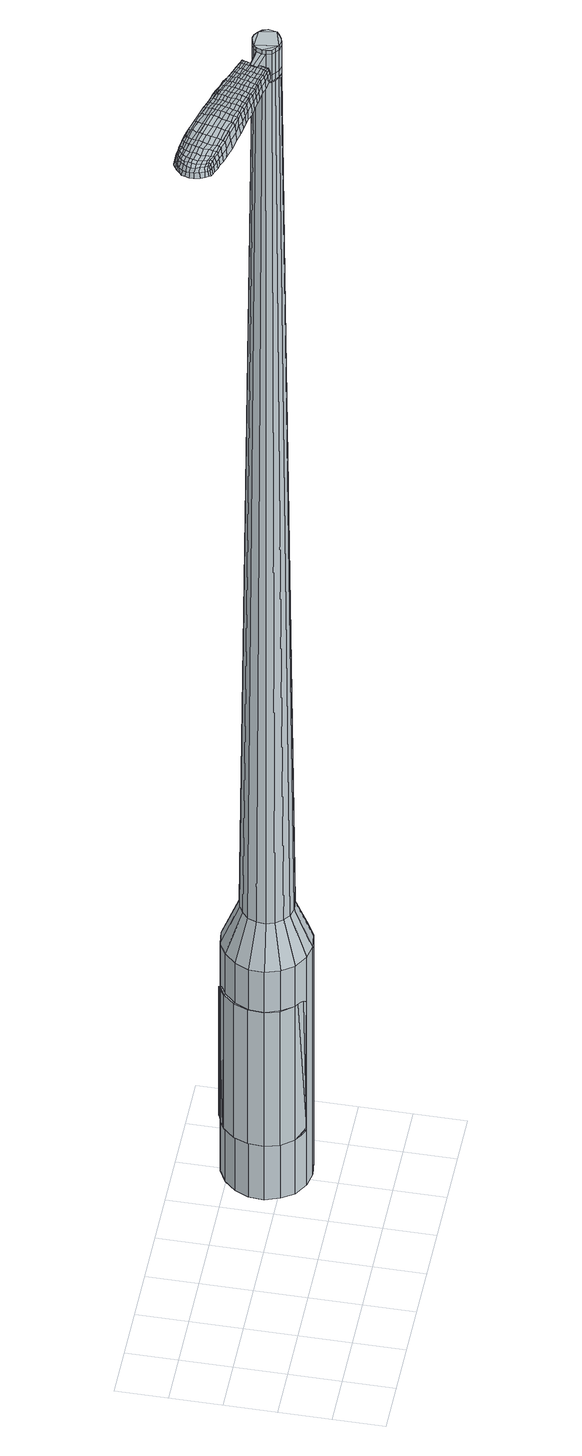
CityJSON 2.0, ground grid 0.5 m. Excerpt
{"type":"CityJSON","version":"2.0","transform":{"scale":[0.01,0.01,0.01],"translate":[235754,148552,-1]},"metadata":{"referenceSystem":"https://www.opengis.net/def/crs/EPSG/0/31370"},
"CityObjects":{
"object1":{"type":"GenericCityObject","attributes":{"cluster":127,"mean_distance_to_centroid":0.242,"new_centroid_x":235756.61,"new_centroid_y":148553.19,"mean_distance_to_camera":7.47,"H1":25.62,"H2":24.63,"Z_final":111.04,"cluster2":-1,"proj_x":235757.54,"proj_y":148549.09,"id_line":62573,"bearing_l":77.19,"distance":4.2,"orientation":"left","G_obj":167.19},"geometry":[{"type":"MultiSurface","lod":"2","boundaries":[[[0,1,2,3]],[[1,4,5,2]],[[4,6,7,5]],[[6,8,9,7]],[[8,10,11,9]],[[10,12,13,11]],[[12,14,15,13]],[[14,16,17,15]],[[16,18,19,17]],[[18,20,21,19]],[[20,22,23,21]],[[22,24,25,23]],[[24,26,27,25]],[[26,28,29,27]],[[28,30,31,29]],[[30,32,33,31]],[[32,34,35,33]],[[34,0,3,35]],[[36,37,38,39]],[[38,40,41,42]],[[41,43,42]],[[42,44,45,46]],[[45,47,46]],[[46,48,49,50]],[[49,51,50]],[[42,46,50,38]],[[50,52,39,38]],[[53,36,39]],[[2,5,7,35]],[[7,9,11,15]],[[11,13,15]],[[15,17,19,23]],[[19,21,23]],[[23,25,27,31]],[[27,29,31]],[[15,23,31,7]],[[31,33,35,7]],[[3,2,35]],[[1,0,54,55]],[[0,34,56,54]],[[34,32,57,56]],[[32,30,58,57]],[[30,28,59,58]],[[28,26,60,59]],[[26,24,61,60]],[[24,22,62,61]],[[22,20,63,62]],[[20,18,64,63]],[[18,16,65,64]],[[16,14,66,65]],[[14,12,67,66]],[[12,10,68,67]],[[10,8,69,68]],[[8,6,70,69]],[[6,4,71,70]],[[4,1,55,71]],[[55,54,72,73]],[[54,56,74,72]],[[56,57,75,74]],[[57,58,76,75]],[[58,59,77,76]],[[59,60,78,77]],[[60,61,79,78]],[[61,62,80,79]],[[62,63,81,80]],[[63,64,82,81]],[[64,65,83,82]],[[65,66,84,83]],[[66,67,85,84]],[[67,68,86,85]],[[68,69,87,86]],[[69,70,88,87]],[[70,71,89,88]],[[71,55,73,89]],[[90,91,92,93]],[[74,94,91,90]],[[95,96,94,74]],[[76,97,96,95]],[[98,99,97,76]],[[100,101,99,98]],[[79,102,101,100]],[[80,103,102,79]],[[104,105,103,80]],[[106,107,105,104]],[[108,109,107,106]],[[110,111,109,108]],[[85,112,111,110]],[[113,114,112,85]],[[115,116,114,113]],[[88,117,116,115]],[[89,118,117,88]],[[93,92,118,89]],[[119,120,121,122]],[[123,119,122,124]],[[125,123,124,126]],[[127,125,126,128]],[[129,127,128,130]],[[131,129,130,132]],[[133,131,132,134]],[[135,133,134,136]],[[137,135,136,138]],[[139,137,138,140]],[[141,139,140,142]],[[143,141,142,144]],[[145,143,144,146]],[[147,145,146,148]],[[149,147,148,150]],[[151,149,150,152]],[[73,72,90,93]],[[72,74,90]],[[75,95,74]],[[75,76,95]],[[77,98,76]],[[77,78,100,98]],[[78,79,100]],[[81,104,80]],[[81,82,106,104]],[[82,83,108,106]],[[83,84,110,108]],[[84,85,110]],[[86,113,85]],[[86,87,115,113]],[[87,88,115]],[[73,93,89]],[[153,154,92,91]],[[154,118,92]],[[155,116,117]],[[155,156,114,116]],[[156,112,114]],[[157,111,112]],[[157,158,109,111]],[[158,159,107,109]],[[159,160,105,107]],[[160,103,105]],[[161,101,102]],[[161,162,99,101]],[[162,97,99]],[[163,96,97]],[[163,94,96]],[[153,91,94]],[[39,52,151,164]],[[154,153,165,152]],[[53,39,164,120]],[[153,94,121,165]],[[36,53,120,119]],[[94,163,122,121]],[[37,36,119,123]],[[163,97,124,122]],[[38,37,123,125]],[[97,162,126,124]],[[40,38,125,127]],[[162,161,128,126]],[[41,40,127,129]],[[161,102,130,128]],[[43,41,129,131]],[[102,103,132,130]],[[42,43,131,133]],[[103,160,134,132]],[[44,42,133,135]],[[160,159,136,134]],[[45,44,135,137]],[[159,158,138,136]],[[47,45,137,139]],[[158,157,140,138]],[[46,47,139,141]],[[157,112,142,140]],[[48,46,141,143]],[[112,156,144,142]],[[49,48,143,145]],[[156,155,146,144]],[[51,49,145,147]],[[155,117,148,146]],[[50,51,147,149]],[[117,118,150,148]],[[52,50,149,151]],[[118,154,152,150]],[[151,152,166,167]],[[152,165,168,166]],[[165,121,169,168]],[[121,120,170,169]],[[120,164,171,170]],[[164,151,167,171]],[[172,173,174,175]],[[176,172,175,177]],[[172,176,178,179]],[[173,172,179,180]],[[181,182,183,184]],[[185,181,184,186]],[[181,185,187,188]],[[182,181,188,189]],[[190,191,192,193]],[[194,190,193,195]],[[190,194,196,197]],[[191,190,197,198]],[[199,200,201,202]],[[203,199,202,204]],[[199,203,205,206]],[[200,199,206,207]],[[208,209,210,211]],[[212,208,211,213]],[[208,212,214,215]],[[209,208,215,216]],[[217,218,219,220]],[[221,217,220,222]],[[217,221,223,224]],[[218,217,224,225]],[[226,227,228,229]],[[218,226,229,219]],[[226,218,225,230]],[[227,226,230,231]],[[232,233,234,235]],[[227,232,235,228]],[[232,227,231,236]],[[233,232,236,237]],[[238,176,177,239]],[[233,238,239,234]],[[238,233,237,240]],[[176,238,240,178]],[[241,242,243,244]],[[245,241,244,246]],[[241,245,247,248]],[[242,241,248,249]],[[250,251,252,253]],[[242,250,253,243]],[[250,242,249,254]],[[251,250,254,255]],[[256,257,258,259]],[[251,256,259,252]],[[256,251,255,260]],[[257,256,260,261]],[[262,263,264,265]],[[257,262,265,258]],[[262,257,261,266]],[[263,262,266,267]],[[268,173,180,269]],[[263,268,269,264]],[[268,263,267,270]],[[173,268,270,174]],[[271,272,273,274]],[[275,271,274,276]],[[271,275,277,278]],[[272,271,278,279]],[[280,281,282,283]],[[272,280,283,273]],[[280,272,279,284]],[[281,280,284,285]],[[286,287,288,289]],[[281,286,289,282]],[[286,281,285,290]],[[287,286,290,291]],[[292,185,186,293]],[[287,292,293,288]],[[292,287,291,294]],[[185,292,294,187]],[[295,296,297,298]],[[299,295,298,300]],[[295,299,301,302]],[[296,295,302,303]],[[304,305,306,307]],[[296,304,307,297]],[[304,296,303,308]],[[305,304,308,309]],[[310,311,312,313]],[[305,310,313,306]],[[310,305,309,314]],[[311,310,314,315]],[[316,317,318,319]],[[311,316,319,312]],[[316,311,315,320]],[[317,316,320,321]],[[322,182,189,323]],[[317,322,323,318]],[[322,317,321,324]],[[182,322,324,183]],[[325,211,210,326]],[[327,325,326,328]],[[325,327,329,330]],[[211,325,330,213]],[[331,327,328,332]],[[333,331,332,334]],[[331,333,335,336]],[[327,331,336,329]],[[337,333,334,338]],[[339,337,338,340]],[[337,339,341,342]],[[333,337,342,335]],[[343,339,340,344]],[[345,343,344,346]],[[343,345,347,348]],[[339,343,348,341]],[[349,345,346,350]],[[200,349,350,201]],[[349,200,207,351]],[[345,349,351,347]],[[352,353,198,197]],[[354,352,197,196]],[[352,354,355,356]],[[353,352,356,357]],[[358,359,357,356]],[[360,358,356,355]],[[358,360,361,362]],[[359,358,362,363]],[[364,365,363,362]],[[366,364,362,361]],[[364,366,367,368]],[[365,364,368,369]],[[370,371,369,368]],[[372,370,368,367]],[[370,372,205,203]],[[371,370,203,204]],[[373,374,375,376]],[[275,373,376,277]],[[373,275,276,377]],[[374,373,377,378]],[[379,194,195,380]],[[374,379,380,375]],[[379,374,378,381]],[[194,379,381,196]],[[382,383,384,385]],[[221,382,385,223]],[[382,221,222,386]],[[383,382,386,387]],[[388,389,390,391]],[[383,388,391,384]],[[388,383,387,392]],[[389,388,392,393]],[[394,191,198,395]],[[389,394,395,390]],[[394,389,393,396]],[[191,394,396,192]],[[397,398,399,400]],[[179,397,400,180]],[[397,179,178,401]],[[398,397,401,402]],[[403,404,405,406]],[[398,403,406,399]],[[403,398,402,407]],[[404,403,407,408]],[[409,202,201,410]],[[404,409,410,405]],[[409,404,408,411]],[[202,409,411,204]],[[412,413,414,415]],[[184,412,415,186]],[[412,184,183,416]],[[413,412,416,417]],[[418,206,205,419]],[[413,418,419,414]],[[418,413,417,420]],[[206,418,420,207]],[[421,422,423,424]],[[299,421,424,301]],[[421,299,300,425]],[[422,421,425,426]],[[427,212,213,428]],[[422,427,428,423]],[[427,422,426,429]],[[212,427,429,214]],[[430,431,432,433]],[[245,430,433,247]],[[430,245,246,434]],[[431,430,434,435]],[[436,437,438,439]],[[431,436,439,432]],[[436,431,435,440]],[[437,436,440,441]],[[442,209,216,443]],[[437,442,443,438]],[[442,437,441,444]],[[209,442,444,210]],[[445,446,435,434]],[[244,445,434,246]],[[445,244,243,447]],[[446,445,447,448]],[[449,450,441,440]],[[446,449,440,435]],[[449,446,448,451]],[[450,449,451,452]],[[453,326,210,444]],[[450,453,444,441]],[[453,450,452,454]],[[326,453,454,328]],[[455,456,457,458]],[[302,455,458,303]],[[455,302,301,424]],[[456,455,424,423]],[[459,330,329,460]],[[456,459,460,457]],[[459,456,423,428]],[[330,459,428,213]],[[461,462,448,447]],[[253,461,447,243]],[[461,253,252,463]],[[462,461,463,464]],[[465,466,452,451]],[[462,465,451,448]],[[465,462,464,467]],[[466,465,467,468]],[[469,332,328,454]],[[466,469,454,452]],[[469,466,468,470]],[[332,469,470,334]],[[471,472,473,474]],[[308,471,474,309]],[[471,308,303,458]],[[472,471,458,457]],[[475,336,335,476]],[[472,475,476,473]],[[475,472,457,460]],[[336,475,460,329]],[[477,478,464,463]],[[259,477,463,252]],[[477,259,258,479]],[[478,477,479,480]],[[481,482,468,467]],[[478,481,467,464]],[[481,478,480,483]],[[482,481,483,484]],[[485,338,334,470]],[[482,485,470,468]],[[485,482,484,486]],[[338,485,486,340]],[[487,488,489,490]],[[314,487,490,315]],[[487,314,309,474]],[[488,487,474,473]],[[491,342,341,492]],[[488,491,492,489]],[[491,488,473,476]],[[342,491,476,335]],[[493,494,480,479]],[[265,493,479,258]],[[493,265,264,495]],[[494,493,495,496]],[[497,498,484,483]],[[494,497,483,480]],[[497,494,496,499]],[[498,497,499,500]],[[501,344,340,486]],[[498,501,486,484]],[[501,498,500,502]],[[344,501,502,346]],[[503,504,505,506]],[[320,503,506,321]],[[503,320,315,490]],[[504,503,490,489]],[[507,348,347,508]],[[504,507,508,505]],[[507,504,489,492]],[[348,507,492,341]],[[509,510,496,495]],[[269,509,495,264]],[[509,269,180,400]],[[510,509,400,399]],[[511,512,500,499]],[[510,511,499,496]],[[511,510,399,406]],[[512,511,406,405]],[[513,350,346,502]],[[512,513,502,500]],[[513,512,405,410]],[[350,513,410,201]],[[514,515,417,416]],[[324,514,416,183]],[[514,324,321,506]],[[515,514,506,505]],[[516,351,207,420]],[[515,516,420,417]],[[516,515,505,508]],[[351,516,508,347]],[[517,518,378,377]],[[274,517,377,276]],[[517,274,273,519]],[[518,517,519,520]],[[521,354,196,381]],[[518,521,381,378]],[[521,518,520,522]],[[354,521,522,355]],[[523,524,525,526]],[[224,523,526,225]],[[523,224,223,385]],[[524,523,385,384]],[[527,528,529,530]],[[524,527,530,525]],[[527,524,384,391]],[[528,527,391,390]],[[531,353,357,532]],[[528,531,532,529]],[[531,528,390,395]],[[353,531,395,198]],[[533,534,520,519]],[[283,533,519,273]],[[533,283,282,535]],[[534,533,535,536]],[[537,360,355,522]],[[534,537,522,520]],[[537,534,536,538]],[[360,537,538,361]],[[539,540,541,542]],[[230,539,542,231]],[[539,230,225,526]],[[540,539,526,525]],[[543,544,545,546]],[[540,543,546,541]],[[543,540,525,530]],[[544,543,530,529]],[[547,359,363,548]],[[544,547,548,545]],[[547,544,529,532]],[[359,547,532,357]],[[549,550,536,535]],[[289,549,535,282]],[[549,289,288,551]],[[550,549,551,552]],[[553,366,361,538]],[[550,553,538,536]],[[553,550,552,554]],[[366,553,554,367]],[[555,556,557,558]],[[236,555,558,237]],[[555,236,231,542]],[[556,555,542,541]],[[559,560,561,562]],[[556,559,562,557]],[[559,556,541,546]],[[560,559,546,545]],[[563,365,369,564]],[[560,563,564,561]],[[563,560,545,548]],[[365,563,548,363]],[[565,566,552,551]],[[293,565,551,288]],[[565,293,186,415]],[[566,565,415,414]],[[567,372,367,554]],[[566,567,554,552]],[[567,566,414,419]],[[372,567,419,205]],[[568,569,402,401]],[[240,568,401,178]],[[568,240,237,558]],[[569,568,558,557]],[[570,571,408,407]],[[569,570,407,402]],[[570,569,557,562]],[[571,570,562,561]],[[572,371,204,411]],[[571,572,411,408]],[[572,571,561,564]],[[371,572,564,369]],[[573,574,575,576]],[[576,575,577,578]],[[579,577,575,580]],[[580,575,574,581]],[[582,583,584,585]],[[585,584,586,587]],[[588,586,584,589]],[[589,584,583,590]],[[591,592,593,594]],[[594,593,595,596]],[[597,595,593,598]],[[598,593,592,599]],[[600,601,602,603]],[[603,602,604,605]],[[606,604,602,607]],[[607,602,601,608]],[[609,610,611,612]],[[612,611,613,614]],[[615,613,611,616]],[[616,611,610,617]],[[618,619,620,621]],[[621,620,622,623]],[[624,622,620,625]],[[625,620,619,626]],[[627,628,629,630]],[[630,629,619,618]],[[626,619,629,631]],[[631,629,628,632]],[[633,634,635,636]],[[636,635,628,627]],[[632,628,635,637]],[[637,635,634,638]],[[578,577,639,640]],[[640,639,634,633]],[[638,634,639,641]],[[641,639,577,579]],[[642,643,644,645]],[[645,644,646,647]],[[648,646,644,649]],[[649,644,643,650]],[[651,652,653,654]],[[654,653,643,642]],[[650,643,653,655]],[[655,653,652,656]],[[657,658,659,660]],[[660,659,652,651]],[[656,652,659,661]],[[661,659,658,662]],[[663,664,665,666]],[[666,665,658,657]],[[662,658,665,667]],[[667,665,664,668]],[[581,574,669,670]],[[670,669,664,663]],[[668,664,669,671]],[[671,669,574,573]],[[672,673,674,675]],[[675,674,676,677]],[[678,676,674,679]],[[679,674,673,680]],[[681,682,683,684]],[[684,683,673,672]],[[680,673,683,685]],[[685,683,682,686]],[[687,688,689,690]],[[690,689,682,681]],[[686,682,689,691]],[[691,689,688,692]],[[587,586,693,694]],[[694,693,688,687]],[[692,688,693,695]],[[695,693,586,588]],[[696,697,698,699]],[[699,698,700,701]],[[702,700,698,703]],[[703,698,697,704]],[[705,706,707,708]],[[708,707,697,696]],[[704,697,707,709]],[[709,707,706,710]],[[711,712,713,714]],[[714,713,706,705]],[[710,706,713,715]],[[715,713,712,716]],[[717,718,719,720]],[[720,719,712,711]],[[716,712,719,721]],[[721,719,718,722]],[[590,583,723,724]],[[724,723,718,717]],[[722,718,723,725]],[[725,723,583,582]],[[609,612,726,727]],[[727,726,728,729]],[[730,728,726,170]],[[170,726,612,614]],[[729,728,731,732]],[[732,731,733,734]],[[735,733,731,736]],[[736,731,728,730]],[[734,733,737,738]],[[738,737,739,740]],[[741,739,737,742]],[[742,737,733,735]],[[740,739,743,744]],[[744,743,745,746]],[[747,745,743,748]],[[748,743,739,741]],[[746,745,749,750]],[[750,749,601,600]],[[608,601,749,751]],[[751,749,745,747]],[[599,752,753,598]],[[598,753,754,597]],[[755,754,753,756]],[[756,753,752,757]],[[757,758,759,756]],[[756,759,760,755]],[[761,760,759,762]],[[762,759,758,763]],[[763,764,765,762]],[[762,765,766,761]],[[767,766,765,768]],[[768,765,764,769]],[[769,770,771,768]],[[768,771,772,767]],[[606,772,771,604]],[[604,771,770,605]],[[773,774,775,776]],[[776,775,676,678]],[[677,676,775,777]],[[777,775,774,778]],[[596,595,779,780]],[[780,779,774,773]],[[778,774,779,781]],[[781,779,595,597]],[[782,783,784,785]],[[785,784,622,624]],[[623,622,784,786]],[[786,784,783,787]],[[788,789,790,791]],[[791,790,783,782]],[[787,783,790,792]],[[792,790,789,793]],[[599,592,794,795]],[[795,794,789,788]],[[793,789,794,796]],[[796,794,592,591]],[[797,798,799,800]],[[800,799,580,581]],[[579,580,799,801]],[[801,799,798,802]],[[803,804,805,806]],[[806,805,798,797]],[[802,798,805,807]],[[807,805,804,808]],[[600,603,809,810]],[[810,809,804,803]],[[808,804,809,811]],[[811,809,603,605]],[[812,813,814,815]],[[815,814,585,587]],[[582,585,814,816]],[[816,814,813,817]],[[606,607,818,819]],[[819,818,813,812]],[[817,813,818,820]],[[820,818,607,608]],[[821,822,823,824]],[[824,823,700,702]],[[701,700,823,825]],[[825,823,822,826]],[[614,613,827,828]],[[828,827,822,821]],[[826,822,827,829]],[[829,827,613,615]],[[830,831,832,833]],[[833,832,646,648]],[[647,646,832,834]],[[834,832,831,835]],[[836,837,838,839]],[[839,838,831,830]],[[835,831,838,840]],[[840,838,837,841]],[[617,610,842,843]],[[843,842,837,836]],[[841,837,842,844]],[[844,842,610,609]],[[835,845,834]],[[834,845,645,647]],[[642,645,845,846]],[[846,845,847]],[[841,848,849,840]],[[840,849,845,835]],[[847,845,849,850]],[[850,849,848,851]],[[609,727,852,844]],[[844,852,848,841]],[[851,848,852,853]],[[853,852,727,729]],[[854,855,856,857]],[[857,856,703,704]],[[702,703,856,824]],[[824,856,855,821]],[[730,170,858,859]],[[859,858,855,854]],[[821,855,858,828]],[[828,858,170,614]],[[847,860,861,846]],[[846,861,654,642]],[[651,654,861,862]],[[862,861,860,863]],[[851,864,865,850]],[[850,865,860,847]],[[863,860,865,866]],[[866,865,864,867]],[[729,732,868,853]],[[853,868,864,851]],[[867,864,868,869]],[[869,868,732,734]],[[870,871,872,873]],[[873,872,709,710]],[[704,709,872,857]],[[857,872,871,854]],[[735,736,874,875]],[[875,874,871,870]],[[854,871,874,859]],[[859,874,736,730]],[[863,876,877,862]],[[862,877,660,651]],[[657,660,877,878]],[[878,877,876,879]],[[867,880,881,866]],[[866,881,876,863]],[[879,876,881,882]],[[882,881,880,883]],[[734,738,884,869]],[[869,884,880,867]],[[883,880,884,885]],[[885,884,738,740]],[[886,887,888,889]],[[889,888,715,716]],[[710,715,888,873]],[[873,888,887,870]],[[741,742,890,891]],[[891,890,887,886]],[[870,887,890,875]],[[875,890,742,735]],[[879,892,893,878]],[[878,893,666,657]],[[663,666,893,894]],[[894,893,892,895]],[[883,896,897,882]],[[882,897,892,879]],[[895,892,897,898]],[[898,897,896,899]],[[740,744,900,885]],[[885,900,896,883]],[[899,896,900,901]],[[901,900,744,746]],[[902,903,904,905]],[[905,904,721,722]],[[716,721,904,889]],[[889,904,903,886]],[[747,748,906,907]],[[907,906,903,902]],[[886,903,906,891]],[[891,906,748,741]],[[895,908,909,894]],[[894,909,670,663]],[[581,670,909,800]],[[800,909,908,797]],[[899,910,911,898]],[[898,911,908,895]],[[797,908,911,806]],[[806,911,910,803]],[[746,750,912,901]],[[901,912,910,899]],[[803,910,912,810]],[[810,912,750,600]],[[817,913,914,816]],[[816,914,725,582]],[[722,725,914,905]],[[905,914,913,902]],[[608,751,915,820]],[[820,915,913,817]],[[902,913,915,907]],[[907,915,751,747]],[[778,916,917,777]],[[777,917,675,677]],[[672,675,917,918]],[[918,917,916,919]],[[597,754,920,781]],[[781,920,916,778]],[[919,916,920,921]],[[921,920,754,755]],[[922,923,924,925]],[[925,924,625,626]],[[624,625,924,785]],[[785,924,923,782]],[[926,927,928,929]],[[929,928,923,922]],[[782,923,928,791]],[[791,928,927,788]],[[757,752,930,931]],[[931,930,927,926]],[[788,927,930,795]],[[795,930,752,599]],[[919,932,933,918]],[[918,933,684,672]],[[681,684,933,934]],[[934,933,932,935]],[[755,760,936,921]],[[921,936,932,919]],[[935,932,936,937]],[[937,936,760,761]],[[938,939,940,941]],[[941,940,631,632]],[[626,631,940,925]],[[925,940,939,922]],[[942,943,944,945]],[[945,944,939,938]],[[922,939,944,929]],[[929,944,943,926]],[[763,758,946,947]],[[947,946,943,942]],[[926,943,946,931]],[[931,946,758,757]],[[935,948,949,934]],[[934,949,690,681]],[[687,690,949,950]],[[950,949,948,951]],[[761,766,952,937]],[[937,952,948,935]],[[951,948,952,953]],[[953,952,766,767]],[[954,955,956,957]],[[957,956,637,638]],[[632,637,956,941]],[[941,956,955,938]],[[958,959,960,961]],[[961,960,955,954]],[[938,955,960,945]],[[945,960,959,942]],[[769,764,962,963]],[[963,962,959,958]],[[942,959,962,947]],[[947,962,764,763]],[[951,964,965,950]],[[950,965,694,687]],[[587,694,965,815]],[[815,965,964,812]],[[767,772,966,953]],[[953,966,964,951]],[[812,964,966,819]],[[819,966,772,606]],[[802,967,968,801]],[[801,968,641,579]],[[638,641,968,957]],[[957,968,967,954]],[[808,969,970,807]],[[807,970,967,802]],[[954,967,970,961]],[[961,970,969,958]],[[605,770,971,811]],[[811,971,969,808]],[[958,969,971,963]],[[963,971,770,769]],[[573,576,175,174]],[[576,578,177,175]],[[588,589,188,187]],[[589,590,189,188]],[[591,594,193,192]],[[594,596,195,193]],[[615,616,215,214]],[[616,617,216,215]],[[618,621,220,219]],[[621,623,222,220]],[[627,630,229,228]],[[630,618,219,229]],[[633,636,235,234]],[[636,627,228,235]],[[578,640,239,177]],[[640,633,234,239]],[[648,649,248,247]],[[649,650,249,248]],[[650,655,254,249]],[[655,656,255,254]],[[656,661,260,255]],[[661,662,261,260]],[[662,667,266,261]],[[667,668,267,266]],[[668,671,270,267]],[[671,573,174,270]],[[678,679,278,277]],[[679,680,279,278]],[[680,685,284,279]],[[685,686,285,284]],[[686,691,290,285]],[[691,692,291,290]],[[692,695,294,291]],[[695,588,187,294]],[[696,699,298,297]],[[699,701,300,298]],[[705,708,307,306]],[[708,696,297,307]],[[711,714,313,312]],[[714,705,306,313]],[[717,720,319,318]],[[720,711,312,319]],[[590,724,323,189]],[[724,717,318,323]],[[773,776,376,375]],[[776,678,277,376]],[[596,780,380,195]],[[780,773,375,380]],[[623,786,386,222]],[[786,787,387,386]],[[787,792,392,387]],[[792,793,393,392]],[[793,796,396,393]],[[796,591,192,396]],[[701,825,425,300]],[[825,826,426,425]],[[826,829,429,426]],[[829,615,214,429]],[[830,833,433,432]],[[833,648,247,433]],[[836,839,439,438]],[[839,830,432,439]],[[617,843,443,216]],[[843,836,438,443]],[[972,973,974,975]],[[976,977,975,974]],[[978,979,980,981]],[[982,983,984,985]],[[973,986,987,974]],[[988,976,974,987]],[[989,978,981,990]],[[991,992,983,982]],[[986,993,994,987]],[[994,995,988,987]],[[996,989,990,997]],[[998,992,991,999]],[[993,1000,1001,994]],[[1001,1002,995,994]],[[1003,996,997,1004]],[[1005,998,999,1006]],[[1007,1008,1009,1010]],[[1011,1012,1008,1007]],[[1011,1013,1014,1012]],[[1013,1015,1016,1014]],[[1017,1018,1019,1020]],[[1021,1022,1018,1017]],[[1023,1024,1022,1021]],[[1025,1026,1024,1023]],[[1020,1009,1008,1017]],[[1017,1008,1012,1021]],[[1012,1014,1023,1021]],[[1014,1016,1025,1023]],[[981,980,977,976]],[[990,981,976,988]],[[995,997,990,988]],[[1002,1004,997,995]],[[982,985,979,978]],[[991,982,978,989]],[[999,991,989,996]],[[1006,999,996,1003]],[[983,1007,1010,984]],[[992,1011,1007,983]],[[1013,1011,992,998]],[[1015,1013,998,1005]],[[1027,1028,1029,1030]],[[1029,1031,1032,1033]],[[1029,1033,1034,1035]],[[1029,1035,1030]],[[1036,1027,1030,1037]],[[1038,1037,1030,1039]],[[1040,1039,1030]],[[1041,1029,1028,1042]],[[1043,1041,1042,1044]],[[1045,1043,1044,1046]],[[1047,1045,1046,1048]],[[1049,1047,1048,1050]],[[1050,1051,1052,1053]],[[1050,1053,1054,1055]],[[1050,1055,1056,1057]],[[1056,1058,1059,1060]],[[1056,1060,1061,1062]],[[1056,1062,1057]],[[1050,1057,1049]],[[1063,1064,1028,1027]],[[1065,1066,1031,1029]],[[1067,1068,1040,1030]],[[1064,1069,1042,1028]],[[1070,1065,1029,1041]],[[1069,1071,1044,1042]],[[1072,1070,1041,1043]],[[1071,1073,1046,1044]],[[1074,1072,1043,1045]],[[1073,1075,1048,1046]],[[1076,1074,1045,1047]],[[1075,1077,1050,1048]],[[1078,1076,1047,1049]],[[1077,1079,1051,1050]],[[1080,1081,1058,1056]],[[1082,1078,1049,1057]],[[1052,1051,1079,1083]],[[1053,1052,1083,1084]],[[1054,1053,1084,1085]],[[1055,1054,1085,1086]],[[1056,1055,1086,1080]],[[1087,1063,1027,1036]],[[1088,1087,1036,1037]],[[1089,1088,1037,1038]],[[1090,1089,1038,1039]],[[1068,1090,1039,1040]],[[1032,1031,1066,1091]],[[1059,1058,1081,1092]],[[1033,1032,1091,1093]],[[1034,1033,1093,1094]],[[1035,1034,1094,1095]],[[1030,1035,1095,1067]],[[1060,1059,1092,1096]],[[1061,1060,1096,1097]],[[1062,1061,1097,1098]],[[1057,1062,1098,1082]]]}]}
},
"vertices":[
[218,127,384],[224,140,384],[224,140,96],[218,127,96],[234,151,384],[234,151,96],[247,158,384],[247,158,96],[261,160,384],[261,160,96],[276,156,384],[276,156,96],[288,148,384],[288,148,96],[297,137,384],[297,137,96],[301,123,384],[301,123,96],[301,108,384],[301,108,96],[295,94,384],[295,94,96],[285,84,384],[285,84,96],[272,77,384],[272,77,96],[257,75,384],[257,75,96],[243,78,384],[243,78,96],[230,86,384],[230,86,96],[222,98,384],[222,98,96],[217,112,384],[217,112,96],[247,111,1524],[250,108,1524],[254,105,1524],[246,120,1524],[259,104,1524],[263,105,1524],[271,110,1524],[267,107,1524],[272,114,1524],[273,119,1524],[268,127,1524],[271,124,1524],[264,130,1524],[260,131,1524],[251,128,1524],[255,130,1524],[248,125,1524],[246,116,1524],[235,123,429],[238,131,429],[234,114,429],[237,106,429],[242,99,429],[249,94,429],[258,92,429],[267,93,429],[274,97,429],[280,104,429],[284,112,429],[284,121,429],[282,129,429],[276,136,429],[269,141,429],[260,143,429],[252,141,429],[244,137,429],[246,120,1483],[248,125,1483],[246,116,1483],[247,111,1483],[250,108,1483],[254,105,1483],[259,104,1483],[263,105,1483],[267,107,1483],[271,110,1483],[272,114,1483],[273,119,1483],[271,124,1483],[268,127,1483],[264,130,1483],[260,131,1483],[255,130,1483],[251,128,1483],[247,120,1483],[247,120,1485],[248,124,1485],[248,124,1483],[246,116,1485],[248,112,1483],[248,112,1485],[250,108,1485],[254,106,1483],[254,106,1485],[259,105,1483],[259,105,1485],[263,105,1485],[267,107,1485],[270,110,1483],[270,110,1485],[272,115,1483],[272,115,1485],[272,119,1483],[272,119,1485],[271,123,1483],[271,123,1485],[268,127,1485],[264,129,1483],[264,129,1485],[260,130,1483],[260,130,1485],[255,130,1485],[251,128,1485],[247,111,1519],[246,116,1519],[246,116,1493],[247,111,1493],[250,108,1519],[250,108,1493],[254,105,1519],[254,105,1493],[259,104,1519],[259,104,1493],[263,105,1519],[263,105,1493],[267,107,1519],[267,107,1493],[271,110,1519],[271,110,1493],[272,114,1519],[272,114,1493],[273,119,1519],[273,119,1493],[271,124,1519],[271,124,1493],[268,127,1519],[268,127,1493],[264,130,1519],[264,130,1493],[260,131,1519],[260,131,1493],[255,130,1519],[255,130,1493],[251,128,1519],[251,128,1493],[248,125,1519],[248,125,1493],[246,120,1485],[248,125,1485],[260,131,1485],[264,130,1485],[271,124,1485],[273,119,1485],[272,114,1485],[271,110,1485],[259,104,1485],[254,105,1485],[247,111,1485],[246,120,1519],[246,120,1493],[229,128,1513],[229,128,1518],[228,125,1513],[227,121,1513],[227,121,1518],[228,125,1518],[160,160,1519],[167,158,1518],[166,160,1509],[159,162,1510],[152,162,1519],[151,164,1510],[152,160,1526],[161,158,1525],[167,156,1525],[151,123,1519],[158,121,1518],[160,123,1525],[153,124,1525],[143,124,1519],[144,125,1526],[141,123,1510],[150,121,1510],[157,120,1509],[84,156,1519],[84,159,1519],[84,160,1513],[83,156,1513],[84,152,1519],[83,152,1513],[85,151,1524],[85,155,1524],[86,159,1524],[156,140,1530],[163,138,1529],[164,141,1529],[157,143,1530],[147,141,1531],[148,145,1531],[146,138,1530],[155,136,1530],[162,134,1529],[235,122,1512],[235,124,1512],[234,125,1517],[233,122,1517],[234,119,1512],[233,119,1517],[233,119,1506],[234,122,1506],[234,125,1506],[102,172,1519],[105,172,1519],[105,173,1512],[101,173,1512],[100,172,1518],[99,173,1512],[100,171,1522],[102,171,1523],[105,170,1524],[110,171,1519],[116,170,1519],[115,172,1512],[109,173,1512],[110,170,1524],[116,169,1525],[121,169,1519],[129,168,1519],[128,169,1511],[121,171,1511],[122,168,1526],[130,166,1526],[140,165,1519],[139,167,1510],[141,163,1526],[231,140,1513],[224,142,1513],[224,140,1518],[231,138,1517],[236,138,1512],[235,137,1516],[236,139,1506],[230,141,1507],[223,143,1507],[216,144,1514],[209,146,1515],[210,144,1520],[217,142,1519],[216,145,1507],[209,147,1507],[202,148,1515],[195,150,1516],[195,149,1522],[203,147,1521],[201,150,1508],[194,152,1508],[188,152,1517],[181,154,1517],[181,153,1524],[188,151,1523],[187,154,1508],[180,156,1509],[174,156,1518],[174,154,1524],[173,158,1509],[93,137,1519],[96,136,1519],[97,137,1524],[94,138,1523],[91,138,1518],[92,139,1522],[90,137,1512],[92,136,1512],[95,135,1512],[101,134,1519],[106,133,1519],[107,134,1525],[102,136,1524],[100,133,1512],[105,132,1512],[112,131,1519],[120,129,1519],[121,130,1526],[113,132,1526],[111,130,1511],[118,128,1511],[131,127,1519],[132,128,1526],[130,125,1510],[224,110,1513],[217,111,1513],[215,110,1507],[223,109,1507],[230,109,1512],[229,109,1506],[229,110,1516],[225,111,1517],[218,112,1518],[209,113,1514],[202,114,1515],[200,113,1507],[208,112,1507],[210,114,1519],[203,115,1520],[194,115,1515],[187,116,1516],[186,115,1508],[193,114,1508],[196,116,1521],[188,117,1522],[180,117,1517],[173,119,1517],[171,118,1509],[178,116,1508],[181,119,1523],[174,120,1524],[165,120,1518],[164,119,1509],[167,121,1524],[228,123,1519],[229,126,1519],[221,125,1520],[221,128,1520],[220,122,1520],[228,121,1519],[214,127,1522],[214,129,1522],[206,128,1523],[207,131,1523],[206,125,1523],[213,124,1521],[199,130,1524],[200,133,1524],[192,131,1525],[193,134,1525],[191,128,1525],[198,127,1524],[185,133,1526],[185,136,1526],[177,135,1527],[178,138,1527],[177,131,1527],[184,130,1526],[170,136,1528],[171,139,1528],[169,133,1528],[88,155,1527],[89,158,1527],[88,151,1526],[92,150,1527],[92,154,1528],[93,157,1528],[99,152,1529],[100,156,1529],[98,148,1528],[105,147,1530],[106,151,1530],[107,154,1530],[113,149,1531],[114,153,1531],[112,145,1530],[121,143,1531],[122,147,1531],[123,151,1531],[134,144,1531],[135,148,1531],[134,140,1531],[89,140,1518],[87,142,1519],[86,142,1513],[88,139,1513],[91,140,1523],[89,143,1523],[85,147,1519],[84,146,1513],[87,147,1524],[97,171,1518],[95,170,1518],[96,169,1523],[98,170,1523],[97,173,1513],[94,171,1513],[92,168,1519],[88,166,1519],[90,165,1524],[93,168,1523],[91,169,1513],[88,166,1513],[86,163,1519],[88,162,1524],[85,163,1513],[160,157,1528],[160,155,1528],[167,153,1528],[167,155,1527],[152,159,1528],[151,157,1529],[159,152,1529],[158,149,1530],[165,147,1529],[166,150,1528],[150,154,1529],[149,151,1530],[157,146,1530],[165,144,1529],[149,148,1531],[153,125,1528],[153,128,1529],[145,129,1529],[145,127,1528],[160,124,1527],[161,126,1528],[154,132,1529],[145,133,1530],[161,130,1528],[232,110,1512],[232,112,1512],[231,113,1517],[231,111,1517],[231,109,1506],[231,112,1506],[233,115,1512],[232,116,1517],[232,115,1506],[238,136,1512],[238,135,1512],[237,135,1506],[237,137,1506],[237,136,1517],[236,134,1517],[237,132,1512],[236,130,1512],[236,130,1506],[236,133,1506],[236,132,1517],[235,130,1517],[236,127,1512],[235,127,1506],[235,127,1517],[231,137,1519],[231,136,1519],[224,139,1520],[224,137,1520],[230,133,1519],[230,131,1519],[223,135,1520],[223,133,1520],[229,128,1519],[222,130,1520],[225,112,1519],[226,114,1519],[219,115,1520],[218,113,1520],[227,117,1519],[219,119,1520],[217,141,1521],[217,139,1521],[210,143,1522],[209,141,1522],[216,137,1521],[215,134,1521],[209,139,1522],[208,136,1523],[215,132,1522],[208,134,1523],[211,115,1521],[211,117,1521],[204,118,1522],[203,116,1522],[212,120,1521],[205,122,1522],[203,145,1523],[202,143,1523],[195,147,1524],[195,145,1524],[202,141,1523],[201,138,1524],[194,143,1525],[194,140,1525],[200,135,1524],[193,137,1525],[196,117,1523],[197,120,1523],[189,121,1524],[189,119,1524],[197,123,1524],[190,124,1525],[188,149,1525],[188,147,1525],[181,151,1526],[181,149,1526],[187,145,1526],[187,142,1526],[180,147,1527],[180,144,1527],[186,139,1526],[179,141,1527],[182,120,1525],[182,122,1525],[175,124,1526],[174,121,1526],[183,126,1526],[176,127,1527],[174,153,1527],[174,151,1527],[173,148,1527],[172,145,1528],[172,142,1528],[167,123,1527],[168,125,1527],[169,129,1528],[93,140,1525],[91,142,1525],[96,139,1526],[95,141,1526],[89,146,1526],[93,145,1527],[101,170,1525],[98,169,1525],[102,168,1526],[104,169,1525],[95,167,1525],[93,165,1526],[97,164,1527],[99,166,1526],[90,162,1526],[95,161,1527],[101,137,1526],[100,139,1527],[107,135,1527],[106,138,1528],[99,144,1528],[106,142,1529],[109,169,1526],[107,167,1527],[113,166,1528],[115,168,1527],[105,165,1527],[103,163,1528],[110,161,1529],[112,164,1528],[101,159,1528],[108,158,1530],[113,134,1528],[113,136,1529],[121,132,1528],[121,134,1529],[112,140,1529],[121,138,1530],[121,166,1528],[120,165,1528],[128,163,1529],[129,165,1528],[118,163,1529],[116,160,1530],[125,157,1530],[127,161,1530],[115,156,1530],[124,154,1531],[133,129,1529],[133,132,1529],[133,136,1530],[140,162,1528],[140,160,1529],[138,158,1530],[137,154,1530],[136,151,1531],[165,158,1509],[166,156,1518],[159,158,1518],[159,160,1509],[151,160,1519],[150,162,1510],[152,159,1525],[160,156,1525],[167,155,1525],[160,124,1525],[159,123,1518],[152,124,1518],[153,126,1525],[143,126,1519],[144,127,1525],[141,125,1510],[150,123,1509],[157,122,1509],[86,159,1513],[87,159,1519],[86,156,1519],[85,156,1513],[86,152,1519],[85,152,1513],[87,152,1524],[87,155,1524],[88,158,1524],[163,141,1528],[163,138,1528],[156,140,1529],[156,143,1529],[147,142,1529],[147,145,1529],[146,138,1529],[155,136,1529],[162,135,1528],[232,125,1516],[233,125,1512],[232,122,1512],[232,123,1516],[232,119,1512],[231,120,1516],[231,119,1506],[232,122,1506],[232,125,1506],[104,171,1512],[105,170,1519],[102,170,1518],[101,171,1512],[100,170,1518],[99,171,1512],[100,169,1522],[102,169,1523],[105,168,1523],[115,170,1512],[115,168,1519],[110,169,1519],[109,171,1512],[110,168,1524],[116,167,1525],[128,167,1511],[129,166,1519],[121,167,1519],[120,169,1511],[121,166,1525],[129,164,1526],[140,163,1519],[139,165,1510],[140,161,1526],[223,139,1518],[223,140,1513],[230,138,1513],[231,137,1517],[235,136,1512],[234,136,1515],[234,137,1506],[230,139,1506],[222,141,1507],[209,143,1520],[209,144,1514],[216,142,1514],[216,141,1519],[215,143,1507],[208,146,1507],[195,147,1522],[194,148,1516],[201,146,1515],[202,145,1521],[201,148,1508],[194,150,1508],[181,151,1523],[180,152,1517],[187,150,1516],[188,149,1522],[186,152,1508],[179,154,1508],[173,154,1517],[174,153,1524],[172,156,1509],[98,139,1523],[97,138,1519],[94,139,1518],[95,140,1523],[92,140,1518],[93,141,1522],[91,139,1512],[93,138,1512],[96,137,1512],[108,136,1525],[107,135,1519],[102,136,1519],[102,137,1524],[100,135,1512],[106,134,1512],[121,132,1526],[120,131,1519],[113,133,1519],[114,134,1525],[111,132,1511],[119,130,1511],[132,129,1519],[133,130,1526],[130,127,1510],[216,112,1507],[217,113,1513],[224,112,1513],[223,111,1506],[229,111,1512],[228,111,1506],[229,112,1515],[225,113,1517],[218,114,1518],[201,115,1507],[202,116,1514],[209,114,1514],[208,114,1507],[210,115,1519],[203,117,1520],[186,117,1508],[187,118,1516],[195,117,1515],[193,116,1508],[196,118,1521],[188,119,1522],[171,119,1508],[173,121,1517],[180,119,1516],[179,118,1508],[181,121,1522],[174,122,1523],[166,122,1517],[164,121,1509],[167,123,1524],[227,124,1518],[228,126,1518],[220,125,1519],[221,128,1519],[220,122,1519],[213,127,1520],[214,129,1520],[206,128,1521],[206,131,1521],[205,125,1521],[212,124,1520],[199,130,1523],[199,133,1523],[191,132,1524],[192,134,1524],[191,129,1524],[198,127,1523],[184,133,1525],[185,136,1525],[177,135,1526],[178,138,1526],[176,132,1526],[183,130,1525],[170,137,1527],[170,139,1527],[169,133,1527],[90,158,1526],[89,155,1526],[90,151,1525],[93,150,1526],[93,154,1526],[94,157,1526],[100,156,1528],[99,152,1528],[99,149,1527],[106,147,1528],[106,151,1529],[107,154,1529],[114,153,1530],[113,149,1530],[113,145,1529],[121,143,1530],[122,147,1530],[123,151,1530],[135,148,1530],[134,144,1530],[134,141,1530],[88,142,1513],[89,143,1518],[91,141,1518],[90,140,1512],[92,141,1523],[91,143,1523],[87,147,1519],[86,147,1513],[89,147,1523],[97,168,1523],[96,168,1518],[98,169,1518],[99,168,1523],[98,171,1512],[95,170,1512],[91,164,1523],[90,164,1519],[93,167,1519],[94,166,1523],[92,167,1513],[89,165,1513],[88,162,1519],[89,161,1524],[87,162,1513],[166,153,1527],[159,154,1527],[160,155,1527],[167,154,1526],[152,158,1527],[151,156,1528],[165,147,1528],[158,149,1528],[159,152,1528],[166,150,1527],[150,154,1528],[149,151,1529],[157,146,1529],[164,144,1528],[148,148,1529],[145,130,1528],[153,128,1527],[153,127,1527],[145,128,1527],[160,125,1526],[160,127,1527],[154,132,1528],[145,134,1528],[161,131,1527],[229,113,1516],[230,113,1512],[230,111,1512],[229,112,1516],[229,111,1506],[229,112,1506],[231,116,1512],[230,116,1516],[230,116,1506],[235,136,1506],[235,135,1512],[236,136,1512],[235,137,1506],[235,135,1516],[234,135,1516],[233,131,1506],[234,130,1512],[235,133,1512],[234,134,1506],[234,132,1516],[233,130,1516],[234,128,1512],[233,128,1506],[233,128,1516],[230,136,1518],[223,138,1519],[223,137,1519],[229,131,1518],[229,133,1518],[223,135,1519],[222,133,1519],[228,129,1518],[221,130,1519],[218,116,1519],[225,114,1518],[225,113,1518],[218,115,1519],[226,117,1518],[219,119,1519],[216,139,1520],[216,140,1520],[209,142,1521],[209,141,1521],[215,134,1520],[215,137,1520],[208,139,1521],[208,136,1521],[214,132,1520],[207,134,1521],[203,119,1521],[211,117,1520],[211,116,1520],[203,117,1521],[212,120,1520],[204,122,1521],[202,143,1522],[202,144,1522],[195,146,1523],[194,145,1523],[200,138,1522],[201,141,1522],[194,143,1523],[193,140,1524],[200,135,1523],[193,137,1524],[189,121,1523],[196,120,1522],[196,119,1522],[189,120,1523],[197,123,1522],[190,125,1523],[187,147,1524],[188,148,1524],[181,150,1525],[180,149,1525],[186,142,1525],[187,145,1524],[180,146,1525],[179,143,1526],[185,139,1525],[178,141,1526],[174,124,1525],[182,123,1524],[181,121,1524],[174,123,1525],[182,126,1524],[175,128,1525],[173,151,1526],[174,152,1526],[172,145,1527],[173,148,1526],[171,142,1527],[167,125,1526],[167,124,1526],[168,129,1526],[93,143,1524],[94,141,1524],[97,140,1525],[96,142,1525],[91,147,1525],[94,146,1525],[102,167,1525],[99,167,1524],[101,168,1524],[104,168,1525],[97,163,1526],[94,164,1525],[96,166,1524],[100,165,1525],[92,161,1525],[95,160,1526],[101,140,1526],[102,138,1526],[108,137,1526],[107,138,1527],[100,144,1526],[106,142,1527],[114,165,1527],[108,166,1526],[109,167,1526],[115,166,1526],[110,160,1528],[103,162,1527],[105,164,1526],[112,163,1527],[101,159,1527],[108,157,1528],[113,137,1527],[114,135,1527],[122,133,1527],[121,135,1528],[113,141,1528],[121,139,1529],[128,162,1528],[120,164,1527],[121,165,1527],[129,163,1527],[125,157,1529],[117,159,1529],[118,162,1528],[126,160,1528],[115,156,1529],[124,154,1530],[133,132,1528],[133,131,1528],[133,136,1529],[139,159,1528],[140,160,1528],[137,154,1529],[138,157,1529],[136,151,1530],[235,137,1508],[233,131,1508],[202,139,1509],[204,147,1509],[181,144,1510],[183,153,1510],[143,154,1512],[145,163,1512],[162,159,1511],[160,150,1511],[125,158,1513],[112,160,1514],[114,169,1514],[127,167,1513],[232,124,1508],[200,131,1509],[179,136,1510],[141,145,1512],[158,141,1511],[123,149,1513],[110,152,1514],[230,117,1508],[198,123,1509],[177,128,1510],[138,136,1512],[156,132,1511],[108,143,1514],[121,140,1513],[229,111,1508],[197,116,1509],[175,119,1510],[136,127,1512],[154,123,1511],[106,134,1514],[119,131,1513],[99,163,1514],[94,163,1514],[95,170,1514],[101,171,1514],[97,155,1514],[92,156,1514],[95,146,1514],[91,149,1514],[93,138,1514],[89,142,1514],[88,161,1515],[85,159,1515],[85,160,1515],[89,165,1515],[88,157,1515],[85,157,1515],[87,153,1515],[84,156,1515],[86,148,1515],[84,155,1515],[232,84,334],[229,86,334],[229,86,165],[241,78,171],[232,84,165],[235,82,165],[238,80,166],[239,79,167],[240,78,169],[235,82,334],[238,80,333],[239,79,332],[240,78,331],[241,78,328],[220,98,165],[220,98,334],[216,112,165],[216,112,334],[217,127,165],[217,127,334],[222,141,165],[222,141,334],[232,152,165],[232,152,334],[236,154,334],[239,156,334],[242,157,333],[244,158,332],[245,159,331],[245,159,328],[236,154,165],[245,159,171],[245,159,169],[244,158,167],[242,157,166],[239,156,165],[234,86,334],[231,88,334],[231,88,165],[234,86,165],[242,81,171],[242,81,328],[223,99,334],[223,99,165],[219,113,334],[219,113,165],[219,127,334],[219,127,165],[225,140,334],[225,140,165],[234,150,334],[234,150,165],[237,152,334],[247,157,328],[247,157,171],[237,152,165],[241,153,334],[243,155,333],[245,156,332],[246,156,331],[237,84,334],[239,83,333],[241,81,332],[242,81,331],[237,84,165],[246,156,169],[239,83,166],[241,81,167],[242,81,169],[245,156,167],[243,155,166],[241,153,165]
]}
